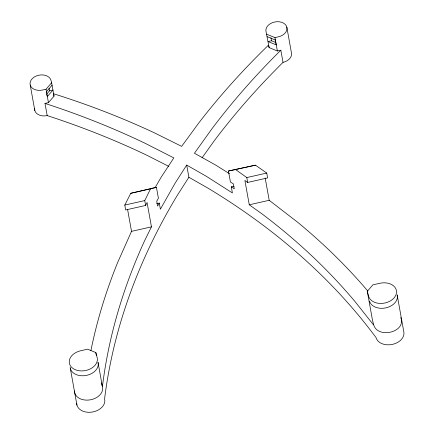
<?xml version="1.0" encoding="UTF-8"?>
<svg xmlns="http://www.w3.org/2000/svg" width="434" height="434" viewBox="0 0 434 434"><rect width="100%" height="100%" fill="white"/><g stroke="black" fill="none" stroke-linecap="round" stroke-linejoin="round"><path stroke-width="0.65" d="M156.43 187.276L130.775 193.293L124.791 205.081L125.665 209.953L145.618 205.45L144.744 200.579L150.56 188.828L156.43 187.276L158.399 198.229L156.75 201.213L157.629 206.079L159.278 203.101L156.636 203.698M145.618 205.45L147.072 202.51L151.455 226.857L144.815 240.273A827.736 593.414 -10.2 0 0 102.408 386.694A14.192 10.177 -10.2 0 1 89.86 399.915A14.192 10.177 -10.2 0 1 74.491 390.947M127.618 209.638L131.524 231.355L117.511 262.825A824.264 590.924 -10.2 0 0 90.918 350.542M154.905 187.949L161.03 177.408L173.822 157.895L145.363 143.41A827.736 593.414 -10.2 0 0 44.99 103.406L47.181 115.58A827.736 593.414 -10.2 0 1 147.555 155.584L168.897 166.45M233.942 186.257L231.3 186.853L232.396 192.94L206.372 176.318L186.691 165.077L174.973 183.398L160.374 209.188L159.278 203.101M186.691 165.077L188.882 177.251L177.164 195.571A827.736 593.414 -10.2 0 0 104.599 398.868A14.192 10.177 -10.2 0 1 92.046 412.088A14.192 10.177 -10.2 0 1 76.682 403.121M202.054 157.835L214.467 140.491A827.736 593.414 -10.2 0 1 283.028 62.382A10.644 7.633 -10.2 0 0 291.409 52.66L286.814 27.098A10.644 7.633 -10.2 0 0 274.451 22.053A10.644 7.633 -10.2 0 0 266.064 31.774L269.134 47.626L277.375 50.99L280.836 50.208L283.028 62.382M30.217 84.972A10.644 7.633 -10.2 0 0 42.581 90.012L46.037 89.236L51.63 82.753L50.968 80.29A10.644 7.633 -10.2 0 0 38.604 75.25A10.644 7.633 -10.2 0 0 30.217 84.972L34.818 110.534M46.476 91.666L52.069 85.189M49.487 90.836L46.688 94.075L47.355 96.538L52.943 90.055L49.487 90.836L49.047 88.4M44.99 103.406L48.445 102.625L54.038 96.142L51.63 82.753M367.294 291.328L372.882 284.845L379.799 283.283A14.192 10.177 -10.2 0 1 396.28 290.004A14.192 10.177 -10.2 0 1 385.099 302.97A14.192 10.177 -10.2 0 1 368.618 296.248L367.294 291.328L372.546 320.542L373.669 324.703M266.726 34.237L274.966 37.595L278.427 36.819A10.644 7.633 -10.2 0 0 286.814 27.098M275.617 42.44L271.5 40.758L268.038 41.539L276.279 44.903L275.183 40.004M231.3 186.853L234.279 188.795L233.4 183.924L230.421 181.987L228.452 171.029L255.458 165.17L266.747 173.063L267.621 177.929L247.668 182.432L244.89 180.446L249.268 204.794L261.962 213.848A827.736 593.414 -10.2 0 1 354.811 301.315L373.831 325.294C378.302 338.873 406.528 332.151 400.745 317.504M130.775 193.293L150.56 188.828M228.452 171.029L255.458 165.17M124.791 205.081L144.744 200.579M235.673 169.629L246.794 177.56L266.747 173.063M131.524 231.355L151.455 226.857M249.268 204.794L269.199 200.302L297.588 222.203A824.264 590.924 -10.2 0 1 367.88 291.127M267.165 36.673L275.406 40.031M95.827 352.554L87.587 349.196L80.67 350.753A14.192 10.177 -10.2 0 0 69.489 363.719A14.192 10.177 -10.2 0 0 85.97 370.441A14.192 10.177 -10.2 0 0 97.151 357.475L95.827 352.554L96.375 355.598M188.882 177.251L208.564 188.492A827.736 593.414 -10.2 0 1 376.066 337.636A14.192 10.177 -10.2 0 0 392.548 344.357A14.192 10.177 -10.2 0 0 403.728 331.397L397.159 294.876A14.192 10.177 -10.2 0 1 385.978 307.836A14.192 10.177 -10.2 0 1 369.491 301.115M229.467 173.692L215.676 165.083L194.437 153.245L212.275 128.318A827.736 593.414 -10.2 0 1 280.836 50.208M269.134 47.626L268.472 45.169A824.264 590.924 -10.2 0 0 199 122.665L181.651 146.361L154.249 132.761A824.264 590.924 -10.2 0 0 53.377 93.684M53.539 94.297L54.038 96.142M101.415 383L102.408 386.694L98.03 362.347A14.192 10.177 -10.2 0 1 85.937 375.491A14.192 10.177 -10.2 0 1 70.134 367.272M274.966 37.595L277.375 50.99M270.952 37.715L271.5 40.758M265.169 177.929L269.199 200.302M246.794 177.56L247.668 182.432M46.037 89.236L48.445 102.625M46.254 91.645L46.471 92.86M70.362 368.585L76.932 405.106M47.181 115.58A10.644 7.633 -10.2 0 1 34.655 108.543"/></g></svg>
